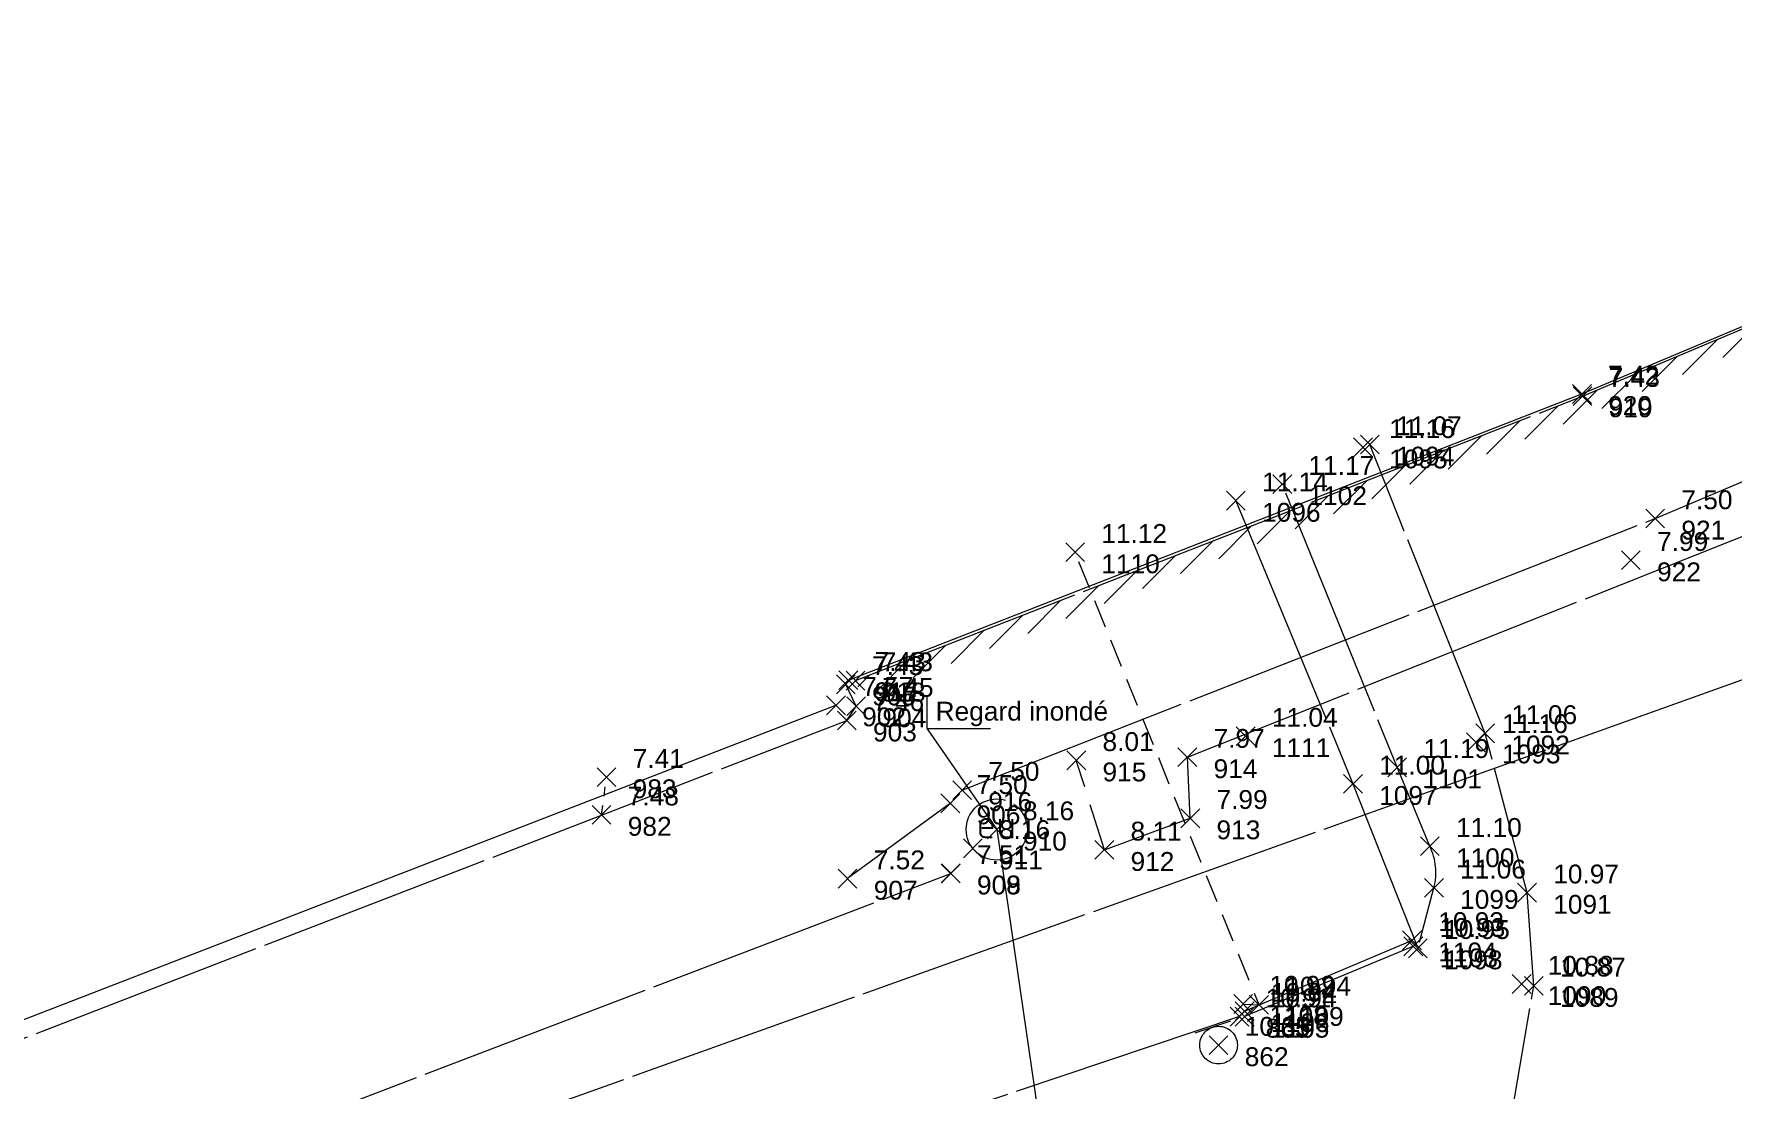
# Model space of a CAD drawing. Header units: metres. Extents: x 1232176 to 1232775, y 7198915 to 7199601.
# Drawn here: x 1232705.29 to 1232723.33, y 7199571.19 to 7199582.4 of the extents above; entities that cross this region are included whole.
import ezdxf

# ---------------------------------------------------------------- set-up
doc = ezdxf.new("R2010")
doc.units = ezdxf.units.M
doc.header["$PDMODE"] = 3
doc.header["$PDSIZE"] = 0.1
for name, pattern in [('LL_0821', [0.7, 0.5, -0.2]), ('LL_0822', [2.5, 2.5, 0]), ('LL_0826', [2.5, 2.5, 0]), ('LL_0827', [0.2, 0.1, -0.1]), ('LL_2552', [0.45, 0.3, -0.15]), ('SL_1144', [2.5, 2.5, 0]), ('SL_1146', [2.5, 2.5, 0]), ('Socle_Continu', [2.5, 2.5, 0]), ('YL_2901', [2.5, 2.5, 0])]:
    doc.linetypes.add(name, pattern=pattern)
for name, color, linetype, lineweight in [('CLOTH_SCS', 212, 'Socle_Continu', 13), ('CLOTU_SCS', 212, 'Socle_Continu', 13), ('MOBUR_SCS', 251, 'Socle_Continu', 13), ('SIGNV_SCS', 20, 'Socle_Continu', 13), ('SIGTA_SCI', 7, 'Socle_Continu', 13), ('SIGTM_SCI', 1, 'Socle_Continu', 13), ('SIGTO_SCI', 255, 'Socle_Continu', 13), ('VOIRI_PSS', 7, 'Socle_Continu', 13), ('VOIRI_SCS', 7, 'Socle_Continu', 13)]:
    doc.layers.add(name, color=color, linetype=linetype, lineweight=lineweight)
for name, color, linetype, lineweight, true_color in [('EAUUS_SCI', 7, 'Socle_Continu', 13, 0x7f3f00), ('EAUUS_SCS', 7, 'Socle_Continu', 13, 0x7f3f00), ('EAUUS_SCT', 7, 'Socle_Continu', 13, 0x7f3f00), ('SIGTS_PSS', 7, 'Socle_Continu', 13, 0x9966cc)]:
    doc.layers.add(name, color=color, linetype=linetype, lineweight=lineweight, true_color=true_color)
doc.styles.get("Standard").update_dxf_attribs({"font": 'arial.ttf'})
doc.styles.add('Style_1', font='WINGDNG2.TTF')
doc.linetypes.add('CL_0181', pattern='A,3,-0.15,0.4,-0.381,["eu",Standard,S=0.254,R=0,X=-0.2,Y=-0.1],-0.381,0.4,-0.15', length=4.862)
doc.linetypes.add('NL_0902', pattern='A,0,["U",Style_1,S=0.127,R=0,X=-0.105,Y=-0.085],1', length=1)

# ---------------------------------------------------------------- blocks, each defined once
blk = doc.blocks.new('YP_1521')
at = {"layer": 'SIGTO_SCI', "color": 7, "linetype": 'Socle_Continu'}
blk.add_point((0, 0), dxfattribs=at)
at = {"layer": 'SIGTA_SCI', "linetype": 'Socle_Continu'}
blk.add_attdef('ALT', (0.278, 0.099), '', height=0.2, dxfattribs=at)
at = {"layer": 'SIGTA_SCI', "linetype": 'Socle_Continu', "flags": 9}
blk.add_attdef('CALQUE_ALT', (1.69, -1.18), '', height=0.2, dxfattribs=at)
at = {"layer": 'SIGTM_SCI', "linetype": 'Socle_Continu'}
blk.add_attdef('MAT', (0.278, -0.223), '', height=0.2, dxfattribs=at)
at = {"layer": 'SIGTM_SCI', "linetype": 'Socle_Continu', "flags": 9}
blk.add_attdef('CALQUE_MAT', (1.69, -1.501), '', height=0.2, dxfattribs=at)
at = {"layer": 'SIGTO_SCI', "linetype": 'Socle_Continu', "flags": 9}
for tag, p in [('ID', (1.69, 0.105)), ('NATURE', (1.69, -0.216)), ('FAMILLE', (1.69, -0.538)), ('CALQUE', (1.69, -0.859)), ('PCRS', (1.69, -1.823))]:
    blk.add_attdef(tag, p, '', height=0.2, dxfattribs=at)
blk = doc.blocks.new('HP_0569')
at = {"layer": 'SIGNV_SCS', "linetype": 'Socle_Continu'}
blk.add_line((-0.2, -0.2), (0.2, -0.2), dxfattribs=at)
blk.add_circle((0, 0), 0.2, dxfattribs=at)
at = {"layer": 'SIGNV_SCS', "linetype": 'Socle_Continu', "flags": 9}
for tag, p in [('ID', (0.713, 0.595)), ('NATURE', (0.713, 0.273)), ('FAMILLE', (0.713, -0.048)), ('CALQUE', (0.713, -0.369)), ('PCRS', (0.713, -0.69))]:
    blk.add_attdef(tag, p, '', height=0.2, dxfattribs=at)
blk = doc.blocks.new('CP_0161')
at = {"layer": 'EAUUS_SCS', "linetype": 'Socle_Continu', "const_width": 0.0333, "flags": 128}
for points in [[(-0.071, -0.125), (-0.195, -0.125, -0.405328), (-0.27, -0.05), (-0.27, 0.075, -0.999132), (-0.071, 0.075), (-0.071, 0.025), (-0.245, 0.025)], [(0.054, 0.175), (0.054, -0.038, 0.410802), (0.141, -0.125), (0.253, -0.125), (0.253, 0.175)]]:
    blk.add_lwpolyline(points, format="xyb", dxfattribs=at)
at = {"layer": 'EAUUS_SCS', "linetype": 'Socle_Continu'}
blk.add_circle((0, 0), 0.5, dxfattribs=at)
at = {"layer": 'EAUUS_SCS', "linetype": 'Socle_Continu', "flags": 9}
for tag, p in [('ID', (0.989, 0.577)), ('NATURE', (0.989, 0.255)), ('FAMILLE', (0.989, -0.066)), ('CALQUE', (0.989, -0.387)), ('PCRS', (0.989, -0.709)), ('TYPE', (0.989, -1.03))]:
    blk.add_attdef(tag, p, '', height=0.2, dxfattribs=at)
blk = doc.blocks.new('*U101')
at = {"layer": 'EAUUS_SCI', "linetype": 'Socle_Continu'}
blk.add_line((-0.739, 1.07), (0, 0), dxfattribs=at)
at = {"layer": 'EAUUS_SCI', "linetype": 'Socle_Continu', "flags": 128}
blk.add_lwpolyline([(-0.066, 1.07), (-0.739, 1.07), (-0.739, 1.427)], dxfattribs=at)
at = {"layer": 'EAUUS_SCI', "linetype": 'Socle_Continu'}
blk.add_point((0, 0), dxfattribs=at)
blk.add_attdef('TXT', (-0.65, 1.157), '', height=0.2, dxfattribs=at)
at = {"layer": 'EAUUS_SCI', "linetype": 'Socle_Continu', "flags": 9}
for tag, p in [('ID', (1.967, 0.144)), ('NATURE', (1.967, -0.177)), ('FAMILLE', (1.967, -0.499)), ('CALQUE', (1.967, -0.82)), ('PCRS', (1.967, -1.141))]:
    blk.add_attdef(tag, p, '', height=0.2, dxfattribs=at)

msp = doc.modelspace()

# ---------------------------------------------------------------- hatches: boundary and pattern name
at = {"layer": 'CLOTH_SCS', "linetype": 'Socle_Continu'}
h = msp.add_hatch(dxfattribs=at)
h.set_pattern_fill('SL_1145', color=256, pattern_type=2)
h.set_pattern_definition([(45, (0, 0), (-0.1237436867076, 0.1237436867076), [])])
h.paths.add_polyline_path([(1232718.249, 7199576.969), (1232718.173, 7199577.154), (1232714.015, 7199575.528), (1232714.087, 7199575.342)])
h.paths.add_polyline_path([(1232718.733, 7199577.158), (1232718.658, 7199577.344), (1232718.173, 7199577.154), (1232718.249, 7199576.969)])
h.paths.add_polyline_path([(1232719.68, 7199577.528), (1232719.606, 7199577.714), (1232718.658, 7199577.344), (1232718.733, 7199577.158)])
h.paths.add_polyline_path([(1232724.715, 7199579.585), (1232724.64, 7199579.77), (1232721.737, 7199578.548), (1232719.606, 7199577.714), (1232719.68, 7199577.528), (1232721.813, 7199578.362)])
h.paths.add_polyline_path([(1232725.683, 7199579.993), (1232725.606, 7199580.177), (1232724.64, 7199579.77), (1232724.715, 7199579.585)])
h.paths.add_polyline_path([(1232729.348, 7199581.537), (1232729.27, 7199581.721), (1232725.606, 7199580.177), (1232725.683, 7199579.993)])

# ---------------------------------------------------------------- linework, layer by layer
at = {"layer": 'CLOTU_SCS', "linetype": 'SL_1146', "flags": 128}
for points in [[(1232715.147, 7199574.365), (1232722.509, 7199577.249), (1232728.199, 7199579.66), (1232730.697, 7199580.729), (1232739.107, 7199584.409), (1232743.068, 7199586.087), (1232749.217, 7199588.846), (1232753.974, 7199590.99), (1232754.301, 7199591.092), (1232754.776, 7199590.881)], [(1232714.015, 7199575.528), (1232721.737, 7199578.548), (1232729.27, 7199581.721)], [(1232673.995, 7199560.128), (1232674.124, 7199559.772), (1232686.148, 7199564.398), (1232698.953, 7199569.325), (1232713.922, 7199575.105), (1232714.022, 7199575.256), (1232713.912, 7199575.488)], [(1232718.093, 7199571.959), (1232713.664, 7199570.476), (1232703.532, 7199567.145), (1232692.228, 7199563.42), (1232682.238, 7199560.19), (1232676.363, 7199558.283), (1232676.244, 7199558.639), (1232677.911, 7199559.176)]]:
    msp.add_lwpolyline(points, dxfattribs=at)
at = {"layer": 'CLOTU_SCS', "linetype": 'SL_1144', "flags": 128}
for points in [[(1232717.571, 7199574.066), (1232717.54, 7199574.715), (1232727.326, 7199578.61), (1232727.326, 7199578.61)], [(1232716.658, 7199573.73), (1232717.571, 7199574.066)], [(1232677.911, 7199559.176), (1232687.167, 7199562.774), (1232699.054, 7199567.378), (1232715.027, 7199573.481)]]:
    msp.add_lwpolyline(points, dxfattribs=at)
at = {"layer": 'CLOTU_SCS', "linetype": 'SL_1146', "flags": 128}
msp.add_lwpolyline([(1232718.055, 7199577.438), (1232719.299, 7199574.431), (1232719.988, 7199572.685), (1232720.159, 7199573.327, 0.181168), (1232720.115, 7199573.769), (1232719.769, 7199574.607), (1232718.548, 7199577.614)], format="xyb", dxfattribs=at)
at = {"layer": 'EAUUS_SCT', "linetype": 'CL_0181', "flags": 128}
msp.add_lwpolyline([(1232715.515, 7199573.946), (1232716.439, 7199567.587), (1232717.55, 7199559.269)], dxfattribs=at)
at = {"layer": 'MOBUR_SCS', "linetype": 'NL_0902', "flags": 128}
for points in [[(1232713.939, 7199575.532), (1232721.731, 7199578.572), (1232729.255, 7199581.733)], [(1232674.869, 7199560.258), (1232686.068, 7199564.544), (1232699.104, 7199569.578), (1232713.807, 7199575.266)], [(1232715.022, 7199574.225), (1232713.93, 7199573.425)]]:
    msp.add_lwpolyline(points, dxfattribs=at)
at = {"layer": 'SIGTS_PSS', "linetype": 'YL_2901', "flags": 128}
msp.add_lwpolyline([(1232242.852, 7198954.501), (1232189.936, 7198952.042), (1232261.971, 7199028.11), (1232304.103, 7199106.496), (1232331.072, 7199190.429), (1232351.22, 7199279.26), (1232386.124, 7199352.6), (1232443.41, 7199421.398), (1232502.151, 7199471.743), (1232588.035, 7199526.334), (1232660.288, 7199552.976), (1232726.202, 7199576.527)], dxfattribs=at)
at = {"layer": 'VOIRI_PSS', "linetype": 'LL_2552', "flags": 128}
msp.add_lwpolyline([(1232718.132, 7199572.093), (1232718.301, 7199572.084), (1232716.347, 7199576.891)], dxfattribs=at)
at = {"layer": 'VOIRI_SCS', "linetype": 'LL_0822', "flags": 128}
msp.add_lwpolyline([(1232712.907, 7199556.154), (1232716.815, 7199562.396), (1232719.911, 7199567.418), (1232720.309, 7199568.237), (1232720.676, 7199569.102), (1232721.22, 7199572.286), (1232721.148, 7199573.275), (1232720.703, 7199574.967), (1232719.477, 7199578.035)], dxfattribs=at)
at = {"layer": 'VOIRI_SCS', "linetype": 'LL_0821', "flags": 128}
msp.add_lwpolyline([(1232716.658, 7199573.73), (1232716.36, 7199574.681)], dxfattribs=at)
at = {"layer": 'VOIRI_SCS', "linetype": 'LL_0827', "flags": 128}
msp.add_lwpolyline([(1232711.317, 7199574.103), (1232711.369, 7199574.502)], dxfattribs=at)
at = {"layer": 'VOIRI_SCS', "linetype": 'LL_0826', "flags": 128}
for points in [[(1232719.926, 7199572.769), (1232718.149, 7199572.018)], [(1232719.94, 7199572.706), (1232718.148, 7199571.959)]]:
    msp.add_lwpolyline(points, dxfattribs=at)

# ---------------------------------------------------------------- block references
at = {"layer": 'EAUUS_SCI', "linetype": 'Socle_Continu'}
msp.add_blockref('*U101', (1232715.515, 7199573.946), dxfattribs=at).add_auto_attribs({'TXT': 'Regard inondé'})
at = {"layer": 'EAUUS_SCS', "linetype": 'Socle_Continu', "xscale": 0.6496401993120455, "yscale": 0.6496401993120455}
msp.add_blockref('CP_0161', (1232715.515, 7199573.946), dxfattribs=at)
at = {"layer": 'SIGNV_SCS', "linetype": 'Socle_Continu', "rotation": 198.5180152572321}
msp.add_blockref('HP_0569', (1232717.871, 7199571.657), dxfattribs=at)
at = {"layer": 'SIGTO_SCI', "linetype": 'Socle_Continu'}
for p, values in [((1232721.731, 7199578.572), {'ALT': '7.42', 'MAT': '920'}), ((1232721.737, 7199578.548), {'ALT': '7.43', 'MAT': '919'}), ((1232719.405, 7199578.005), {'ALT': '11.16', 'MAT': '1095'}), ((1232719.477, 7199578.035), {'ALT': '11.07', 'MAT': '1094'}), ((1232718.548, 7199577.614), {'ALT': '11.17', 'MAT': '1102'}), ((1232718.055, 7199577.438), {'ALT': '11.14', 'MAT': '1096'}), ((1232722.509, 7199577.249), {'ALT': '7.50', 'MAT': '921'}), ((1232716.347, 7199576.891), {'ALT': '11.12', 'MAT': '1110'}), ((1232722.251, 7199576.806), {'ALT': '7.99', 'MAT': '922'}), ((1232713.912, 7199575.488), {'ALT': '7.43', 'MAT': '905'}), ((1232713.939, 7199575.532), {'ALT': '7.43', 'MAT': '917'}), ((1232714.015, 7199575.528), {'ALT': '7.43', 'MAT': '918'}), ((1232713.807, 7199575.266), {'ALT': '7.57', 'MAT': '902'}), ((1232714.022, 7199575.256), {'ALT': '7.45', 'MAT': '904'}), ((1232713.922, 7199575.105), {'ALT': '7.46', 'MAT': '903'}), ((1232720.703, 7199574.967), {'ALT': '11.06', 'MAT': '1092'}), ((1232718.159, 7199574.938), {'ALT': '11.04', 'MAT': '1111'}), ((1232720.604, 7199574.872), {'ALT': '11.16', 'MAT': '1093'}), ((1232716.36, 7199574.681), {'ALT': '8.01', 'MAT': '915'}), ((1232717.54, 7199574.715), {'ALT': '7.97', 'MAT': '914'}), ((1232719.769, 7199574.607), {'ALT': '11.19', 'MAT': '1101'}), ((1232711.369, 7199574.502), {'ALT': '7.41', 'MAT': '983'}), ((1232719.299, 7199574.431), {'ALT': '11.00', 'MAT': '1097'}), ((1232715.022, 7199574.225), {'ALT': '7.50', 'MAT': '906'}), ((1232715.147, 7199574.365), {'ALT': '7.50', 'MAT': '916'}), ((1232711.317, 7199574.103), {'ALT': '7.48', 'MAT': '982'}), ((1232717.571, 7199574.066), {'ALT': '7.99', 'MAT': '913'}), ((1232715.515, 7199573.946), {'ALT': '8.16', 'MAT': '910'}), ((1232715.26, 7199573.746), {'ALT': '8.16', 'MAT': '911'}), ((1232716.658, 7199573.73), {'ALT': '8.11', 'MAT': '912'}), ((1232720.115, 7199573.769), {'ALT': '11.10', 'MAT': '1100'}), ((1232713.93, 7199573.425), {'ALT': '7.52', 'MAT': '907'}), ((1232715.026, 7199573.48), {'ALT': '7.51', 'MAT': '909'}), ((1232715.027, 7199573.481), {'ALT': '7.51', 'MAT': '908'}), ((1232720.159, 7199573.327), {'ALT': '11.06', 'MAT': '1099'}), ((1232721.148, 7199573.275), {'ALT': '10.97', 'MAT': '1091'}), ((1232719.926, 7199572.769), {'ALT': '10.93', 'MAT': '1104'}), ((1232719.94, 7199572.706), {'ALT': '10.93', 'MAT': '1103'}), ((1232719.988, 7199572.685), {'ALT': '10.95', 'MAT': '1098'}), ((1232721.09, 7199572.305), {'ALT': '10.88', 'MAT': '1090'}), ((1232721.22, 7199572.286), {'ALT': '10.87', 'MAT': '1089'}), ((1232718.132, 7199572.093), {'ALT': '10.92', 'MAT': '1108'}), ((1232718.301, 7199572.084), {'ALT': '10.94', 'MAT': '1109'}), ((1232718.093, 7199571.959), {'ALT': '10.91', 'MAT': '865'}), ((1232718.148, 7199571.959), {'ALT': '10.94', 'MAT': '1105'}), ((1232718.149, 7199572.018), {'ALT': '10.94', 'MAT': '1106'}), ((1232717.871, 7199571.657), {'ALT': '10.85', 'MAT': '862'})]:
    msp.add_blockref('YP_1521', p, dxfattribs=at).add_auto_attribs(values)

doc.saveas('drawing.dxf')
